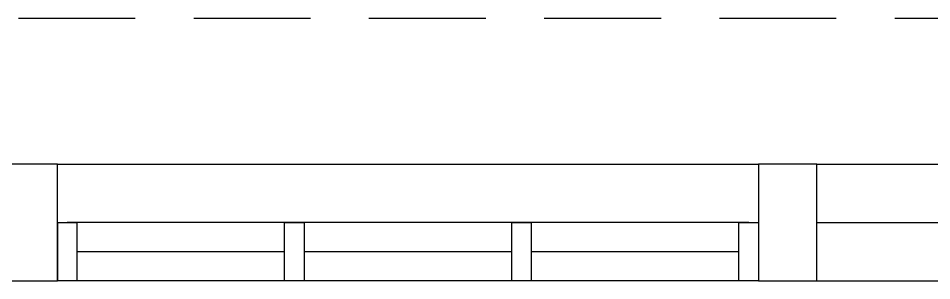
# Model space of a CAD drawing. Header units: inches. Extents: x -85907952 to 802144, y 988801 to 3125513.
# Drawn here: x 407797 to 410143, y 1062558 to 1063233 of the extents above; entities that cross this region are included whole.
import ezdxf

# ---------------------------------------------------------------- set-up
doc = ezdxf.new("R2010")
doc.units = ezdxf.units.IN
doc.header["$MEASUREMENT"] = 0
doc.linetypes.add('HIDDEN', pattern=[0.375, 0.25, -0.125])
for name, color, linetype in [('LW', 2, 'Continuous'), ('WALL', 1, 'Continuous'), ('WIN', 9, 'Continuous')]:
    doc.layers.add(name, color=color, linetype=linetype)

msp = doc.modelspace()

# ---------------------------------------------------------------- linework, layer by layer
at = {"layer": 'LW', "linetype": 'HIDDEN', "ltscale": 1200}
msp.add_line((406897.7, 1063233.4), (413697.7, 1063233.4), dxfattribs=at)
at = {"layer": 'LW'}
for p, q in [((407897.7, 1062858.4), (409697.7, 1062858.4)), ((409847.7, 1062858.4), (410747.7, 1062858.4))]:
    msp.add_line(p, q, dxfattribs=at)
at = {"layer": 'WALL'}
for p, q in [((407897.7, 1062708.4), (407897.7, 1062558.4)), ((409847.7, 1062708.4), (410747.7, 1062708.4)), ((406222.7, 1062558.4), (407897.7, 1062558.4)), ((409697.7, 1062558.4), (410897.7, 1062558.4))]:
    msp.add_line(p, q, dxfattribs=at)
for points in [[(407747.7, 1062558.4), (407897.7, 1062558.4), (407897.7, 1062858.4), (407747.7, 1062858.4)], [(409697.7, 1062558.4), (409847.7, 1062558.4), (409847.7, 1062858.4), (409697.7, 1062858.4)]]:
    msp.add_lwpolyline(points, close=True, dxfattribs=at)
at = {"layer": 'WIN'}
for p, q in [((409672.7, 1062708.4), (407922.7, 1062708.4)), ((407947.7, 1062633.4), (408481, 1062633.4)), ((408531, 1062633.4), (409064.3, 1062633.4)), ((409114.3, 1062633.4), (409647.7, 1062633.4)), ((409697.7, 1062558.4), (407897.7, 1062558.4))]:
    msp.add_line(p, q, dxfattribs=at)
for points in [[(407897.7, 1062708.4), (407947.7, 1062708.4), (407947.7, 1062558.4), (407897.7, 1062558.4)], [(408481, 1062708.4), (408531, 1062708.4), (408531, 1062558.4), (408481, 1062558.4)], [(409064.3, 1062708.4), (409114.3, 1062708.4), (409114.3, 1062558.4), (409064.3, 1062558.4)], [(409647.7, 1062708.4), (409697.7, 1062708.4), (409697.7, 1062558.4), (409647.7, 1062558.4)]]:
    msp.add_lwpolyline(points, close=True, dxfattribs=at)

doc.saveas('drawing.dxf')
